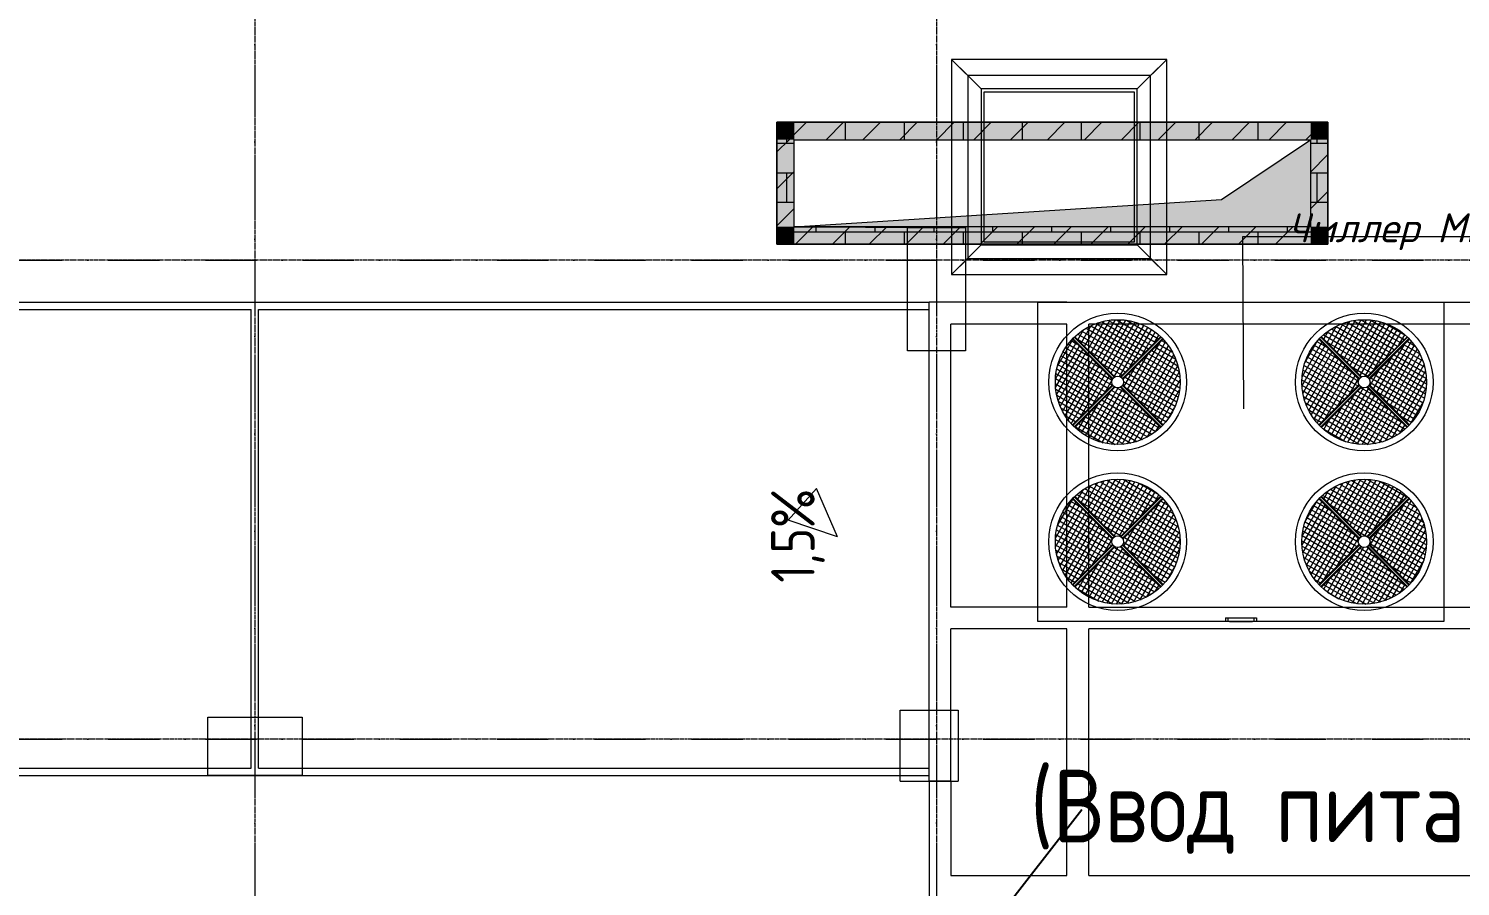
# Model space of a CAD drawing. Header units: millimetres. Extents: x 1499747 to 4230374, y -28481 to 441852.
# Drawn here: x 2444517 to 2454391, y 251658 to 257569 of the extents above; entities that cross this region are included whole.
import ezdxf
from ezdxf import colors
from ezdxf.entities.mleader import LeaderData, LeaderLine
from ezdxf.math import Vec2, Vec3
from ezdxf.xclip import XClip

# ---------------------------------------------------------------- set-up
doc = ezdxf.new("R2010")
doc.units = ezdxf.units.MM
doc.header["$MEASUREMENT"] = 0
doc.header["$XCLIPFRAME"] = 0
doc.linetypes.add('CENTER2', pattern=[28.575, 19.05, -3.175, 3.175, -3.175])
doc.linetypes.add('Штрихпунктирная', pattern=[670.277762, 352.777767, -176.388884, 0, -141.111112])
for name, color, linetype, lineweight in [('13 этаж_25_АР 06.03 custom_70_12 этаж_13_Интерьер - Мебель_Ном._пера__5_Ном._пера__5', 5, 'Continuous', 18), ('13 этаж_25_АР 06.03 custom_70_12 этаж_13_Интерьер - Мебель_Ном._пера__8_Ном._пера__8', 8, 'Continuous', 18), ('13 этаж_25_АР 06.03 custom_70_13-ось_Ном._пера__7_Ном._пера__7', 7, 'Continuous', 18), ('13 этаж_25_АР 06.03 custom_70__8 hatch_Ном._пера__8_Ном._пера__8', 8, 'Continuous', 18), ('13 этаж_25_АР 06.03 custom_70__Оси_Ном._пера__8_Ном._пера__8', 8, 'Continuous', 18), ('13 этаж_25_АР 06.03 custom_70_Defpoints_Ном._пера__7_Ном._пера__7', 7, 'Continuous', 18), ('13 этаж_25_АР 06.03 custom_70_DUCT-Ду1-COMPONENT-_Ном._пера__1_Ном._пера__1', 1, 'Continuous', 18), ('13 этаж_25_АР 06.03 custom_70_DUCT-Ду1-COMPONENT-_Ном._пера__6_Ном._пера__6', 6, 'Continuous', 18), ('13 этаж_25_АР 06.03 custom_70_TEXTS-_Ном._пера__1_Ном._пера__1', 1, 'Continuous', 18), ('13 этаж_25_АР 06.03 custom_70_Зина_Ном._пера__7_Ном._пера__7', 7, 'Continuous', 18), ('13 этаж_25_АР 06.03 custom_70_мет. конструкции_Ном._пера__5_Ном._пера__5', 5, 'Continuous', 18), ('13 этаж_25_АР 06.03 custom_70_ОВОРУДОВАНИЕ_Ном._пера__6_Ном._пера__6', 6, 'Continuous', 18), ('13 этаж_25_АР 06.03 custom_70_Шахты 101_Ном._пера__14_Ном._пера__7', 7, 'Continuous', 18), ('13 этаж_25_АР 06.03 custom_70_Шахты 101_Ном._пера__7_Ном._пера__7', 7, 'Continuous', 18), ('13 этаж_25_АР 06.03 custom_70_Шахты_Ном._пера__7_Ном._пера__7', 7, 'Continuous', 18), ('13 этаж_25_Конструктив - Стены Ненесущие Газоблок_Ном._пера__169_Ном._пера__83', 83, 'Continuous', 18), ('13 этаж_25_Конструктив - Стены Ненесущие Газоблок_Ном._пера__47_Ном._пера__7', 7, 'Continuous', 18), ('13 этаж_25_Конструктив - Стены Ненесущие Газоблок_Ном._пера__74_Ном._пера__255', 255, 'Continuous', 18), ('13 этаж_25_Элемент Модели - Оси_Ном._пера__2_Ном._пера__8', 8, 'Continuous', 18), ('ТП', 250, 'Continuous', 30)]:
    doc.layers.add(name, color=color, linetype=linetype, lineweight=lineweight)
doc.layers.add('Чертеж и Рисунок', color=7, linetype='Continuous')
doc.styles.add('ISOCPEUR_4', font='isocpeur.ttf', dxfattribs={"width": 0.85, "height": 250})
doc.styles.add('СГЕНЕРИР_СТИЛЬ_3', font='isocpeur.ttf', dxfattribs={"width": 0.8})
doc.styles.add('СГЕНЕРИР_СТИЛЬ_4', font='isocpeui.ttf')
pattern_1 = [(0, (1023281.01, -133771.58), (0, 203.2), []), (90, (1023281.01, -133771.58), (-203.2, 203.2), [203.2, -203.2])]
pattern_2 = [(150, (1184911.52, 37022.11), (15.60195, 27.02337), []), (240, (1184911.52, 37022.11), (-27.02337, 15.60195), [])]
pattern_3 = [(150, (1184911.52, 37022.11), (15.60195, 27.02337), []), (240, (1184911.52, 37022.11), (-27.02337, 15.60195), [])]
pattern_4 = [(150, (1184911.52, 36922.11), (15.60195, 27.02337), []), (240, (1184911.52, 36922.11), (-27.02337, 15.60195), [])]
pattern_5 = [(150, (1184911.52, 36922.11), (15.60195, 27.02337), []), (240, (1184911.52, 36922.11), (-27.02337, 15.60195), [])]
pattern_6 = [(45, (1162404.69, 34264.05), (-127.2792, 127.2792), [])]

# ---------------------------------------------------------------- blocks, each defined once
blk = doc.blocks.new('Чертеж_4_25', base_point=(1186000, 29700))
at = {"layer": '13 этаж_25_АР 06.03 custom_70__8 hatch_Ном._пера__8_Ном._пера__8', "linetype": 'Continuous', "true_color": 0xc7c8ca}
blk.add_hatch(color=9, dxfattribs=at).paths.add_polyline_path([(1183784.7, 38394.1), (1183170.8, 37982.1), (1180224.7, 37794.1), (1183784.7, 37794.1)])
at = {"layer": '13 этаж_25_АР 06.03 custom_70_ОВОРУДОВАНИЕ_Ном._пера__6_Ном._пера__6', "linetype": 'Continuous', "true_color": 0xc7c8ca}
h = blk.add_hatch(dxfattribs=at)
h.set_pattern_fill('NET_0046_0019', color=9, style=0, pattern_type=2)
h.set_pattern_definition(pattern_3)
h.paths.add_polyline_path([(1182159.5, 37036.7), (1182436.1, 36760.1, -0.119927), (1182454.7, 36764.6, -0.119927), (1182473.3, 36760.1), (1182749.9, 37036.7, 0.191496), (1182454.7, 37154.1, 0.191496)])
h = blk.add_hatch(dxfattribs=at)
h.set_pattern_fill('NET_0046_0019', color=9, style=0, pattern_type=2)
h.set_pattern_definition(pattern_3)
h.paths.add_polyline_path([(1184449.9, 37036.7, 0.191496), (1184154.7, 37154.1, 0.191496), (1183859.5, 37036.7), (1184136.1, 36760.1, -0.119927), (1184154.7, 36764.6, -0.119927), (1184173.3, 36760.1)])
h = blk.add_hatch(dxfattribs=at)
h.set_pattern_fill('NET_0046_0019', color=9, style=0, pattern_type=2)
h.set_pattern_definition(pattern_2)
h.paths.add_polyline_path([(1182418.7, 36742.7), (1182142.1, 37019.3, 0.397572), (1182142.1, 36428.9), (1182418.7, 36705.5, -0.243355)])
h = blk.add_hatch(dxfattribs=at)
h.set_pattern_fill('NET_0046_0019', color=9, style=0, pattern_type=2)
h.set_pattern_definition(pattern_2)
h.paths.add_polyline_path([(1182767.3, 37019.3), (1182490.7, 36742.7, -0.243355), (1182490.7, 36705.5), (1182767.3, 36428.9, 0.397572)])
h = blk.add_hatch(dxfattribs=at)
h.set_pattern_fill('NET_0046_0019', color=9, style=0, pattern_type=2)
h.set_pattern_definition(pattern_2)
h.paths.add_polyline_path([(1183842.1, 37019.3, 0.397572), (1183842.1, 36428.9), (1184118.7, 36705.5, -0.243355), (1184118.7, 36742.7)])
h = blk.add_hatch(dxfattribs=at)
h.set_pattern_fill('NET_0046_0019', color=9, style=0, pattern_type=2)
h.set_pattern_definition(pattern_2)
h.paths.add_polyline_path([(1184190.7, 36742.7, -0.243355), (1184190.7, 36705.5), (1184467.3, 36428.9, 0.397572), (1184467.3, 37019.3)])
h = blk.add_hatch(dxfattribs=at)
h.set_pattern_fill('NET_0046_0019', color=9, style=0, pattern_type=2)
h.set_pattern_definition(pattern_3)
h.paths.add_polyline_path([(1182749.9, 36411.5), (1182473.3, 36688.1, -0.119927), (1182454.7, 36683.6, -0.119927), (1182436.1, 36688.1), (1182159.5, 36411.5, 0.191496), (1182454.7, 36294.1, 0.191496)])
h = blk.add_hatch(dxfattribs=at)
h.set_pattern_fill('NET_0046_0019', color=9, style=0, pattern_type=2)
h.set_pattern_definition(pattern_3)
h.paths.add_polyline_path([(1183859.5, 36411.5, 0.191496), (1184154.7, 36294.1, 0.191496), (1184449.9, 36411.5), (1184173.3, 36688.1, -0.119927), (1184154.7, 36683.6, -0.119927), (1184136.1, 36688.1)])
h = blk.add_hatch(dxfattribs=at)
h.set_pattern_fill('NET_0046_0019', color=9, style=0, pattern_type=2)
h.set_pattern_definition(pattern_5)
h.paths.add_polyline_path([(1182749.9, 35936.7, 0.191496), (1182454.7, 36054.1, 0.191496), (1182159.5, 35936.7), (1182436.1, 35660.1, -0.119927), (1182454.7, 35664.6, -0.119927), (1182473.3, 35660.1)])
h = blk.add_hatch(dxfattribs=at)
h.set_pattern_fill('NET_0046_0019', color=9, style=0, pattern_type=2)
h.set_pattern_definition(pattern_5)
h.paths.add_polyline_path([(1183859.5, 35936.7), (1184136.1, 35660.1, -0.119927), (1184154.7, 35664.6, -0.119927), (1184173.3, 35660.1), (1184449.9, 35936.7, 0.191496), (1184154.7, 36054.1, 0.191496)])
h = blk.add_hatch(dxfattribs=at)
h.set_pattern_fill('NET_0046_0019', color=9, style=0, pattern_type=2)
h.set_pattern_definition(pattern_4)
h.paths.add_polyline_path([(1182418.7, 35605.5, -0.243355), (1182418.7, 35642.7), (1182142.1, 35919.3, 0.397572), (1182142.1, 35328.9)])
h = blk.add_hatch(dxfattribs=at)
h.set_pattern_fill('NET_0046_0019', color=9, style=0, pattern_type=2)
h.set_pattern_definition(pattern_4)
h.paths.add_polyline_path([(1182767.3, 35328.9, 0.397572), (1182767.3, 35919.3), (1182490.7, 35642.7, -0.243355), (1182490.7, 35605.5)])
h = blk.add_hatch(dxfattribs=at)
h.set_pattern_fill('NET_0046_0019', color=9, style=0, pattern_type=2)
h.set_pattern_definition(pattern_4)
h.paths.add_polyline_path([(1183842.1, 35328.9), (1184118.7, 35605.5, -0.243355), (1184118.7, 35642.7), (1183842.1, 35919.3, 0.397572)])
h = blk.add_hatch(dxfattribs=at)
h.set_pattern_fill('NET_0046_0019', color=9, style=0, pattern_type=2)
h.set_pattern_definition(pattern_4)
h.paths.add_polyline_path([(1184190.7, 35605.5), (1184467.3, 35328.9, 0.397572), (1184467.3, 35919.3), (1184190.7, 35642.7, -0.243355)])
h = blk.add_hatch(dxfattribs=at)
h.set_pattern_fill('NET_0046_0019', color=9, style=0, pattern_type=2)
h.set_pattern_definition(pattern_5)
h.paths.add_polyline_path([(1182159.5, 35311.5, 0.191496), (1182454.7, 35194.1, 0.191496), (1182749.9, 35311.5), (1182473.3, 35588.1, -0.119927), (1182454.7, 35583.6, -0.119927), (1182436.1, 35588.1)])
h = blk.add_hatch(dxfattribs=at)
h.set_pattern_fill('NET_0046_0019', color=9, style=0, pattern_type=2)
h.set_pattern_definition(pattern_5)
h.paths.add_polyline_path([(1184449.9, 35311.5), (1184173.3, 35588.1, -0.119927), (1184154.7, 35583.6, -0.119927), (1184136.1, 35588.1), (1183859.5, 35311.5, 0.191496), (1184154.7, 35194.1, 0.191496)])
at = {"layer": '13 этаж_25_АР 06.03 custom_70_Шахты_Ном._пера__7_Ном._пера__7', "linetype": 'Continuous', "true_color": 0xc7c8ca}
h = blk.add_hatch(dxfattribs=at)
h.set_pattern_fill('AR_B816_0046_0019', color=9, style=0, pattern_type=2)
h.set_pattern_definition(pattern_1)
h.paths.add_polyline_path([(1180224.7, 38394.1), (1181204.7, 38394.1), (1181204.7, 38514.1), (1180104.7, 38514.1), (1180104.7, 37674.1), (1181004.7, 37674.1), (1181004.7, 37789.1), (1181204.7, 37789.1), (1181204.7, 37794.1), (1180224.7, 37794.1)])
h = blk.add_hatch(dxfattribs=at)
h.set_pattern_fill('AR_B816_0046_0019', color=9, style=0, pattern_type=2)
h.set_pattern_definition(pattern_1)
h.paths.add_polyline_path([(1183904.7, 38514.1), (1181204.7, 38514.1), (1181204.7, 38394.1), (1183784.7, 38394.1), (1183784.7, 37794.1), (1181204.7, 37794.1), (1181204.7, 37789.1), (1181404.7, 37789.1), (1181404.7, 37674.1), (1183904.7, 37674.1)])
h = blk.add_hatch(dxfattribs=at)
h.set_pattern_fill('AR_B816_0046_0019', color=9, style=0, pattern_type=2)
h.set_pattern_definition(pattern_1)
h.paths.add_polyline_path([(1181204.7, 37789.1), (1181004.7, 37789.1), (1181004.7, 37674.1), (1181204.7, 37674.1)])
h = blk.add_hatch(dxfattribs=at)
h.set_pattern_fill('AR_B816_0046_0019', color=9, style=0, pattern_type=2)
h.set_pattern_definition(pattern_1)
h.paths.add_polyline_path([(1181404.7, 37789.1), (1181204.7, 37789.1), (1181204.7, 37674.1), (1181404.7, 37674.1)])
at = {"layer": '13 этаж_25_Конструктив - Стены Ненесущие Газоблок_Ном._пера__169_Ном._пера__83', "linetype": 'Continuous', "true_color": 0xc7c8ca}
h = blk.add_hatch(dxfattribs=at)
h.set_pattern_fill('БЛОКИ_БЕТОННЫЕ_ЭФФЕКТИВН_72', color=9, style=0, pattern_type=2)
h.set_pattern_definition(pattern_6)
h.paths.add_polyline_path([(1180104.7, 38394.1), (1180224.7, 38394.1), (1180104.7, 38514.1)])
h = blk.add_hatch(dxfattribs=at)
h.set_pattern_fill('БЛОКИ_БЕТОННЫЕ_ЭФФЕКТИВН_72', color=9, style=0, pattern_type=2)
h.set_pattern_definition(pattern_6)
h.paths.add_polyline_path([(1180104.7, 38514.1), (1180224.7, 38394.1), (1180224.7, 38514.1)])
h = blk.add_hatch(dxfattribs=at)
h.set_pattern_fill('БЛОКИ_БЕТОННЫЕ_ЭФФЕКТИВН_72', color=9, style=0, pattern_type=2)
h.set_pattern_definition(pattern_6)
h.paths.add_polyline_path([(1183784.7, 38514.1), (1180224.7, 38514.1), (1180224.7, 38394.1), (1183784.7, 38394.1)])
at = {"layer": '13 этаж_25_Конструктив - Стены Ненесущие Газоблок_Ном._пера__169_Ном._пера__83', "linetype": 'Continuous'}
h = blk.add_hatch(dxfattribs=at)
h.set_pattern_fill('БЛОКИ_БЕТОННЫЕ_ЭФФЕКТИВН_72', color=256, style=0, pattern_type=2)
h.set_pattern_definition(pattern_6)
h.paths.add_polyline_path([(1183784.7, 38514.1), (1183784.7, 38394.1), (1183904.7, 38514.1)])
at = {"layer": '13 этаж_25_Конструктив - Стены Ненесущие Газоблок_Ном._пера__169_Ном._пера__83', "linetype": 'Continuous', "true_color": 0xc7c8ca}
h = blk.add_hatch(dxfattribs=at)
h.set_pattern_fill('БЛОКИ_БЕТОННЫЕ_ЭФФЕКТИВН_72', color=9, style=0, pattern_type=2)
h.set_pattern_definition(pattern_6)
h.paths.add_polyline_path([(1183784.7, 38394.1), (1183904.7, 38394.1), (1183904.7, 38514.1)])
h = blk.add_hatch(dxfattribs=at)
h.set_pattern_fill('БЛОКИ_БЕТОННЫЕ_ЭФФЕКТИВН_72', color=9, style=0, pattern_type=2)
h.set_pattern_definition(pattern_6)
h.paths.add_polyline_path([(1180104.7, 38394.1), (1180104.7, 37794.1), (1180224.7, 37794.1), (1180224.7, 38394.1)])
h = blk.add_hatch(dxfattribs=at)
h.set_pattern_fill('БЛОКИ_БЕТОННЫЕ_ЭФФЕКТИВН_72', color=9, style=0, pattern_type=2)
h.set_pattern_definition(pattern_6)
h.paths.add_polyline_path([(1183904.7, 37794.1), (1183904.7, 38394.1), (1183784.7, 38394.1), (1183784.7, 37794.1)])
h = blk.add_hatch(dxfattribs=at)
h.set_pattern_fill('БЛОКИ_БЕТОННЫЕ_ЭФФЕКТИВН_72', color=9, style=0, pattern_type=2)
h.set_pattern_definition(pattern_6)
h.paths.add_polyline_path([(1180224.7, 37794.1), (1180104.7, 37794.1), (1180104.7, 37674.1)])
at = {"layer": '13 этаж_25_Конструктив - Стены Ненесущие Газоблок_Ном._пера__169_Ном._пера__83', "linetype": 'Continuous'}
h = blk.add_hatch(dxfattribs=at)
h.set_pattern_fill('БЛОКИ_БЕТОННЫЕ_ЭФФЕКТИВН_72', color=256, style=0, pattern_type=2)
h.set_pattern_definition(pattern_6)
h.paths.add_polyline_path([(1180224.7, 37794.1), (1180104.7, 37674.1), (1180224.7, 37674.1)])
at = {"layer": '13 этаж_25_Конструктив - Стены Ненесущие Газоблок_Ном._пера__169_Ном._пера__83', "linetype": 'Continuous', "true_color": 0xc7c8ca}
h = blk.add_hatch(dxfattribs=at)
h.set_pattern_fill('БЛОКИ_БЕТОННЫЕ_ЭФФЕКТИВН_72', color=9, style=0, pattern_type=2)
h.set_pattern_definition(pattern_6)
h.paths.add_polyline_path([(1180224.7, 37674.1), (1183784.7, 37674.1), (1183784.7, 37794.1), (1180224.7, 37794.1)])
h = blk.add_hatch(dxfattribs=at)
h.set_pattern_fill('БЛОКИ_БЕТОННЫЕ_ЭФФЕКТИВН_72', color=9, style=0, pattern_type=2)
h.set_pattern_definition(pattern_6)
h.paths.add_polyline_path([(1183904.7, 37794.1), (1183784.7, 37794.1), (1183904.7, 37674.1)])
h = blk.add_hatch(dxfattribs=at)
h.set_pattern_fill('БЛОКИ_БЕТОННЫЕ_ЭФФЕКТИВН_72', color=9, style=0, pattern_type=2)
h.set_pattern_definition(pattern_6)
h.paths.add_polyline_path([(1183784.7, 37794.1), (1183784.7, 37674.1), (1183904.7, 37674.1)])
at = {"layer": '13 этаж_25_Конструктив - Стены Ненесущие Газоблок_Ном._пера__74_Ном._пера__255', "linetype": 'Continuous', "true_color": 0xc7c8ca}
for points in [[(1180104.7, 38394.1), (1180224.7, 38394.1), (1180104.7, 38514.1)], [(1180104.7, 38514.1), (1180224.7, 38394.1), (1180224.7, 38514.1)], [(1183784.7, 38514.1), (1180224.7, 38514.1), (1180224.7, 38394.1), (1183784.7, 38394.1)], [(1183784.7, 38514.1), (1183784.7, 38394.1), (1183904.7, 38514.1)], [(1183784.7, 38394.1), (1183904.7, 38394.1), (1183904.7, 38514.1)], [(1180104.7, 38394.1), (1180104.7, 37794.1), (1180224.7, 37794.1), (1180224.7, 38394.1)], [(1183904.7, 37794.1), (1183904.7, 38394.1), (1183784.7, 38394.1), (1183784.7, 37794.1)], [(1180224.7, 37794.1), (1180104.7, 37794.1), (1180104.7, 37674.1)], [(1180224.7, 37794.1), (1180104.7, 37674.1), (1180224.7, 37674.1)], [(1180224.7, 37674.1), (1183784.7, 37674.1), (1183784.7, 37794.1), (1180224.7, 37794.1)], [(1183904.7, 37794.1), (1183784.7, 37794.1), (1183904.7, 37674.1)], [(1183784.7, 37794.1), (1183784.7, 37674.1), (1183904.7, 37674.1)]]:
    blk.add_hatch(color=9, dxfattribs=at).paths.add_polyline_path(points)
at = {"layer": '13 этаж_25_АР 06.03 custom_70_12 этаж_13_Интерьер - Мебель_Ном._пера__5_Ном._пера__5', "color": 9, "linetype": 'Continuous', "true_color": 0xc7c8ca, "flags": 128}
blk.add_lwpolyline([(1181004.7, 37789.1), (1181404.7, 37789.1), (1181404.7, 36939.1), (1181004.7, 36939.1)], close=True, dxfattribs=at)
at = {"layer": '13 этаж_25_АР 06.03 custom_70_12 этаж_13_Интерьер - Мебель_Ном._пера__8_Ном._пера__8', "color": 9, "linetype": 'Continuous', "true_color": 0xc7c8ca, "flags": 128}
for points in [[(1181004.7, 37789.1), (1181404.7, 37789.1), (1181404.7, 36939.1), (1181004.7, 36939.1)], [(1176179.7, 34414.1), (1176829.7, 34414.1), (1176829.7, 34014.1), (1176179.7, 34014.1)], [(1176179.7, 34414.1), (1176829.7, 34414.1), (1176829.7, 34014.1), (1176179.7, 34014.1)]]:
    blk.add_lwpolyline(points, close=True, dxfattribs=at)
for points in [[(1180954.7, 33974.1), (1180954.7, 34464.1), (1181354.9, 34464.1), (1181354.9, 33974.1)], [(1180954.7, 33974.1), (1180954.7, 34464.1), (1181354.9, 34464.1), (1181354.9, 33974.1)], [(1180954.7, 33974.1), (1181354.9, 33974.1)]]:
    blk.add_lwpolyline(points, dxfattribs=at)
at = {"layer": '13 этаж_25_АР 06.03 custom_70__Оси_Ном._пера__8_Ном._пера__8', "color": 9, "linetype": 'CENTER2', "true_color": 0xc7c8ca}
for p, q in [((1176504.7, 47114.1), (1176504.7, 32314.1)), ((1181204.7, 45914.1), (1181204.7, 32314.1)), ((1199104.7, 37564.1), (1169819.7, 37564.1)), ((1214204.7, 34264.1), (1169819.7, 34264.1))]:
    blk.add_line(p, q, dxfattribs=at)
at = {"layer": '13 этаж_25_АР 06.03 custom_70_Defpoints_Ном._пера__7_Ном._пера__7', "color": 9, "linetype": 'Continuous', "true_color": 0xc7c8ca}
for p, q in [((1183214.7, 35100.3), (1183214.7, 35077.3)), ((1183394.7, 35099.9), (1183394.7, 35076.9))]:
    blk.add_line(p, q, dxfattribs=at)
at = {"layer": '13 этаж_25_АР 06.03 custom_70_DUCT-Ду1-COMPONENT-_Ном._пера__1_Ном._пера__1', "color": 9, "linetype": 'Continuous', "true_color": 0xc7c8ca}
for p, q in [((1181513.6, 38744), (1181309.6, 38948)), ((1182588.6, 38744), (1182792.6, 38948)), ((1182588.6, 38744), (1181513.6, 38744)), ((1181513.6, 38744), (1181513.6, 37669)), ((1181533.6, 38724), (1182568.6, 38724)), ((1181533.6, 37689), (1181533.6, 38724)), ((1181533.6, 38724), (1181533.7, 38724)), ((1182568.6, 38724), (1182568.6, 37689)), ((1182568.6, 38724), (1182568.7, 38724)), ((1182588.6, 37669), (1182588.6, 38744)), ((1181513.6, 37669), (1181309.6, 37465)), ((1181513.6, 37669), (1182588.6, 37669)), ((1182568.6, 37689), (1181533.6, 37689)), ((1181533.6, 37689), (1181533.7, 37689)), ((1182568.6, 37689), (1182568.7, 37689)), ((1182588.6, 37669), (1182792.6, 37465))]:
    blk.add_line(p, q, dxfattribs=at)
at = {"layer": '13 этаж_25_АР 06.03 custom_70_DUCT-Ду1-COMPONENT-_Ном._пера__6_Ном._пера__6', "color": 9, "linetype": 'Continuous', "true_color": 0xc7c8ca}
for p, q in [((1182792.6, 38948), (1181309.6, 38948)), ((1181309.6, 38948), (1181309.6, 37465)), ((1181309.6, 38948), (1181420.6, 38837)), ((1182792.6, 38948), (1181309.6, 38948)), ((1181309.6, 38948), (1181309.6, 37465)), ((1182792.6, 38948), (1182681.6, 38837)), ((1182792.6, 37465), (1182792.6, 38948)), ((1182792.6, 37465), (1182792.6, 38948)), ((1182681.6, 38837), (1181420.6, 38837)), ((1181420.6, 38837), (1181420.6, 37576)), ((1182681.6, 37576), (1182681.6, 38837)), ((1181309.6, 37465), (1181420.6, 37576)), ((1181420.6, 37576), (1182681.6, 37576)), ((1182792.6, 37465), (1182681.6, 37576)), ((1181309.6, 37465), (1182792.6, 37465)), ((1181309.6, 37465), (1182792.6, 37465))]:
    blk.add_line(p, q, dxfattribs=at)
at = {"layer": '13 этаж_25_АР 06.03 custom_70_TEXTS-_Ном._пера__1_Ном._пера__1', "color": 9, "linetype": 'Continuous', "true_color": 0xc7c8ca}
for p, q in [((1183324.1, 36539.3), (1183317.7, 37727.4)), ((1183317.7, 37727.4), (1185199.7, 37727.4))]:
    blk.add_line(p, q, dxfattribs=at)
at = {"layer": '13 этаж_25_АР 06.03 custom_70_Зина_Ном._пера__7_Ном._пера__7', "color": 9, "linetype": 'Continuous', "true_color": 0xc7c8ca}
for p, q in [((1180377.3, 35989.6), (1180279.3, 35880.8)), ((1180521.4, 35658.3), (1180377.3, 35989.6)), ((1180181.3, 35772), (1180279.3, 35880.8)), ((1180521.4, 35658.3), (1180181.3, 35772))]:
    blk.add_line(p, q, dxfattribs=at)
at = {"layer": '13 этаж_25_АР 06.03 custom_70_мет. конструкции_Ном._пера__5_Ном._пера__5', "color": 9, "linetype": 'Continuous', "true_color": 0xc7c8ca, "flags": 128}
for points in [[(1171479.7, 37224.1), (1171479.7, 37274.1), (1181154.7, 37274.1)], [(1171529.7, 37224.1), (1176479.7, 37224.1)], [(1176479.7, 34064.1), (1176479.7, 37224.1)], [(1176529.7, 37224.1), (1181154.7, 37224.1)], [(1176529.7, 34064.1), (1176529.7, 37224.1)], [(1181154.7, 33974.1), (1181154.7, 37274.1)], [(1182104.7, 37274.1), (1181154.7, 37274.1)], [(1182104.7, 37274.1), (1198954.7, 37274.1)], [(1181304.7, 35174.1), (1181304.7, 37124.1)], [(1182104.7, 37124.1), (1181304.7, 37124.1)], [(1182104.7, 35174.1), (1182104.7, 37124.1)], [(1182254.7, 35174.1), (1182254.7, 37124.1)], [(1185654.7, 35174.1), (1185654.7, 37124.1), (1182254.7, 37124.1)], [(1182104.7, 35174.1), (1181304.7, 35174.1)], [(1182254.7, 35174.1), (1185654.7, 35174.1)], [(1181304.7, 33974.1), (1181304.7, 35024.1)], [(1182104.7, 35024.1), (1181304.7, 35024.1)], [(1182104.7, 33324.1), (1182104.7, 35024.1)], [(1182254.7, 33324.1), (1182254.7, 35024.1)], [(1182254.7, 33324.1), (1185654.7, 33324.1), (1185654.7, 35024.1)], [(1185654.7, 33324.1), (1185654.7, 35024.1), (1182254.7, 35024.1)], [(1171529.7, 34064.1), (1176479.7, 34064.1)], [(1176529.7, 34064.1), (1181154.7, 34064.1)], [(1171479.7, 34014.1), (1181154.7, 34014.1)], [(1181304.7, 33974.1), (1181154.7, 33974.1), (1181154.7, 33174.1), (1182104.7, 33174.1)], [(1181304.7, 33974.1), (1181304.7, 33324.1), (1182104.7, 33324.1)]]:
    blk.add_lwpolyline(points, dxfattribs=at)
at = {"layer": '13 этаж_25_АР 06.03 custom_70_ОВОРУДОВАНИЕ_Ном._пера__6_Ном._пера__6', "color": 9, "linetype": 'Continuous', "true_color": 0xc7c8ca}
for p, q in [((1182430.7, 36756.8), (1182155, 37032.5)), ((1182436.1, 36760.1), (1182159.3, 37036.8)), ((1182473.3, 36760.1), (1182750, 37036.8)), ((1182478.7, 36756.8), (1182754.4, 37032.5)), ((1184130.7, 36756.8), (1183855, 37032.5)), ((1184136.1, 36760.1), (1183859.3, 37036.8)), ((1184173.3, 36760.1), (1184450, 37036.8)), ((1184178.7, 36756.8), (1184454.4, 37032.5)), ((1182418.7, 36742.7), (1182142, 37019.5)), ((1182422, 36748.1), (1182146.3, 37023.8)), ((1182487.4, 36748.1), (1182763.1, 37023.8)), ((1182490.7, 36742.7), (1182767.4, 37019.5)), ((1184118.7, 36742.7), (1183842, 37019.5)), ((1184122, 36748.1), (1183846.3, 37023.8)), ((1184187.4, 36748.1), (1184463.1, 37023.8)), ((1184190.7, 36742.7), (1184467.4, 37019.5)), ((1182142, 36428.8), (1182418.7, 36705.5)), ((1182146.3, 36424.4), (1182422, 36700.1)), ((1182155, 36415.7), (1182430.7, 36691.4)), ((1182159.3, 36411.4), (1182436.1, 36688.1)), ((1182750, 36411.4), (1182473.3, 36688.1)), ((1182754.4, 36415.7), (1182478.7, 36691.4)), ((1182763.1, 36424.4), (1182487.4, 36700.1)), ((1182767.4, 36428.8), (1182490.7, 36705.5)), ((1183842, 36428.8), (1184118.7, 36705.5)), ((1183846.3, 36424.4), (1184122, 36700.1)), ((1183855, 36415.7), (1184130.7, 36691.4)), ((1183859.3, 36411.4), (1184136.1, 36688.1)), ((1184450, 36411.4), (1184173.3, 36688.1)), ((1184454.4, 36415.7), (1184178.7, 36691.4)), ((1184463.1, 36424.4), (1184187.4, 36700.1)), ((1184467.4, 36428.8), (1184190.7, 36705.5)), ((1182142, 35919.5), (1182418.7, 35642.7)), ((1182146.3, 35923.8), (1182422, 35648.1)), ((1182155, 35932.5), (1182430.7, 35656.8)), ((1182159.3, 35936.8), (1182436.1, 35660.1)), ((1182750, 35936.8), (1182473.3, 35660.1)), ((1182754.4, 35932.5), (1182478.7, 35656.8)), ((1182763.1, 35923.8), (1182487.4, 35648.1)), ((1182767.4, 35919.5), (1182490.7, 35642.7)), ((1183842, 35919.5), (1184118.7, 35642.7)), ((1183846.3, 35923.8), (1184122, 35648.1)), ((1183855, 35932.5), (1184130.7, 35656.8)), ((1183859.3, 35936.8), (1184136.1, 35660.1)), ((1184450, 35936.8), (1184173.3, 35660.1)), ((1184454.4, 35932.5), (1184178.7, 35656.8)), ((1184463.1, 35923.8), (1184187.4, 35648.1)), ((1184467.4, 35919.5), (1184190.7, 35642.7)), ((1182418.7, 35605.5), (1182142, 35328.8)), ((1182422, 35600.1), (1182146.3, 35324.4)), ((1182430.7, 35591.4), (1182155, 35315.7)), ((1182436.1, 35588.1), (1182159.3, 35311.4)), ((1182473.3, 35588.1), (1182750, 35311.4)), ((1182478.7, 35591.4), (1182754.4, 35315.7)), ((1182487.4, 35600.1), (1182763.1, 35324.4)), ((1182490.7, 35605.5), (1182767.4, 35328.8)), ((1184118.7, 35605.5), (1183842, 35328.8)), ((1184122, 35600.1), (1183846.3, 35324.4)), ((1184130.7, 35591.4), (1183855, 35315.7)), ((1184136.1, 35588.1), (1183859.3, 35311.4)), ((1184173.3, 35588.1), (1184450, 35311.4)), ((1184178.7, 35591.4), (1184454.4, 35315.7)), ((1184187.4, 35600.1), (1184463.1, 35324.4)), ((1184190.7, 35605.5), (1184467.4, 35328.8)), ((1183197.2, 35100.3), (1183197.2, 35077.3)), ((1183197.2, 35100.3), (1183412.2, 35099.9)), ((1183197.2, 35077.3), (1183412.2, 35076.9)), ((1183225.7, 35074.3), (1183383.7, 35073.9)), ((1183412.2, 35099.9), (1183412.2, 35076.9))]:
    blk.add_line(p, q, dxfattribs=at)
at = {"layer": '13 этаж_25_АР 06.03 custom_70_ОВОРУДОВАНИЕ_Ном._пера__6_Ном._пера__6', "color": 9, "linetype": 'Continuous', "true_color": 0xc7c8ca, "flags": 128}
blk.add_lwpolyline([(1184704.7, 37274.1), (1184704.7, 35074.1), (1181904.7, 35074.1), (1181904.7, 37274.1)], close=True, dxfattribs=at)
at = {"layer": '13 этаж_25_АР 06.03 custom_70_ОВОРУДОВАНИЕ_Ном._пера__6_Ном._пера__6', "color": 9, "linetype": 'Continuous', "true_color": 0xc7c8ca}
for centre, radius in [((1182454.7, 36724.1), 474.7), ((1182454.7, 36724.1), 430), ((1182454.7, 36724.1), 430), ((1184154.7, 36724.1), 474.7), ((1184154.7, 36724.1), 430), ((1184154.7, 36724.1), 430), ((1182454.7, 36724.1), 40.5), ((1184154.7, 36724.1), 40.5), ((1182454.7, 35624.1), 474.7), ((1182454.7, 35624.1), 430), ((1182454.7, 35624.1), 430), ((1184154.7, 35624.1), 474.7), ((1184154.7, 35624.1), 430), ((1184154.7, 35624.1), 430), ((1182454.7, 35624.1), 40.5), ((1184154.7, 35624.1), 40.5)]:
    blk.add_circle(centre, radius, dxfattribs=at)
at = {"layer": '13 этаж_25_АР 06.03 custom_70_Шахты 101_Ном._пера__14_Ном._пера__7', "color": 9, "linetype": 'Continuous', "true_color": 0xc7c8ca, "flags": 128}
for points in [[(1183784.7, 37794.1), (1180224.7, 37794.1), (1183170.8, 37982.1), (1183784.7, 38394.1)], [(1180224.7, 37794.1), (1180224.7, 38394.1), (1183784.7, 38394.1)], [(1183784.7, 38394.1), (1183784.7, 37794.1)]]:
    blk.add_lwpolyline(points, dxfattribs=at)
at = {"layer": '13 этаж_25_АР 06.03 custom_70_Шахты 101_Ном._пера__7_Ном._пера__7', "color": 9, "linetype": 'Continuous', "true_color": 0xc7c8ca, "flags": 128}
blk.add_lwpolyline([(1180224.7, 37794.1), (1181204.7, 37789.1)], dxfattribs=at)
at = {"layer": '13 этаж_25_АР 06.03 custom_70_Шахты_Ном._пера__7_Ном._пера__7', "color": 9, "linetype": 'Continuous', "true_color": 0xc7c8ca, "flags": 128}
for points in [[(1180104.7, 38514.1), (1183904.7, 38514.1), (1183904.7, 37674.1), (1180104.7, 37674.1)], [(1180224.7, 38394.1), (1183784.7, 38394.1), (1183784.7, 37794.1), (1180224.7, 37794.1)]]:
    blk.add_lwpolyline(points, close=True, dxfattribs=at)
at = {"layer": '13 этаж_25_Конструктив - Стены Ненесущие Газоблок_Ном._пера__47_Ном._пера__7', "color": 9, "linetype": 'Continuous', "true_color": 0xc7c8ca, "flags": 128}
for points in [[(1180104.7, 38514.1), (1180104.7, 38394.1)], [(1183784.7, 38514.1), (1180104.7, 38514.1)], [(1183904.7, 38514.1), (1183784.7, 38514.1)], [(1183904.7, 37794.1), (1183904.7, 38514.1)], [(1180104.7, 38394.1), (1180104.7, 37794.1)], [(1180224.7, 38394.1), (1183784.7, 38394.1)], [(1180224.7, 37794.1), (1180224.7, 38394.1)], [(1183784.7, 38394.1), (1183784.7, 37794.1)], [(1180104.7, 37674.1), (1180104.7, 37794.1)], [(1183784.7, 37794.1), (1180224.7, 37794.1)], [(1183904.7, 37674.1), (1183904.7, 37794.1)], [(1180104.7, 37674.1), (1183904.7, 37674.1)]]:
    blk.add_lwpolyline(points, dxfattribs=at)
at = {"layer": '13 этаж_25_Элемент Модели - Оси_Ном._пера__2_Ном._пера__8', "linetype": 'Штрихпунктирная'}
for p, q in [((1176504.7, 48964.1), (1176504.7, 14064.1)), ((1181204.7, 48964.1), (1181204.7, 14064.1)), ((1159404.7, 37564.1), (1216204.7, 37564.1)), ((1159404.7, 34264.1), (1216204.7, 34264.1))]:
    blk.add_line(p, q, dxfattribs=at)
at = {"layer": '13 этаж_25_АР 06.03 custom_70_13-ось_Ном._пера__7_Ном._пера__7', "color": 9, "linetype": 'Continuous', "true_color": 0xc7c8ca, "insert": (1180434.6, 35342.3), "char_height": 300, "attachment_point": 7, "rotation": 90, "style": 'СГЕНЕРИР_СТИЛЬ_3'}
blk.add_mtext('\\A1;{\\pql;\\fISOCPEUR|b0|i0|c204|p0;\\W0.800000;1,5%}', dxfattribs=at)
at = {"layer": '13 этаж_25_АР 06.03 custom_70_TEXTS-_Ном._пера__1_Ном._пера__1', "color": 9, "linetype": 'Continuous', "true_color": 0xc7c8ca, "insert": (1183628.6, 37633.2), "char_height": 200, "attachment_point": 7, "style": 'СГЕНЕРИР_СТИЛЬ_4'}
blk.add_mtext('\\A1;{\\pql;\\fISOCPEUR|b0|i1|c204|p0;\\W1.000000;Чиллер MEA}', dxfattribs=at)

msp = doc.modelspace()

# ---------------------------------------------------------------- block references
at = {"layer": 'Чертеж и Рисунок', "linetype": 'Continuous'}
ref = msp.add_blockref('Чертеж_4_25', (2455572.80168, 248109.33943), dxfattribs=at)
XClip(ref).set_block_clipping_path([(1144000, 0), (1228000, 59400.0000000006)])

# ---------------------------------------------------------------- next in the draw order: leaders
at = {"layer": 'ТП', "lineweight": 30}
ml = msp.add_multileader_mtext('Standard', dxfattribs=at)
ml.set_content('(Ввод питания и UTP )', color=256, style='ISOCPEUR_4')
ml.set_leader_properties()
ml.build(insert=Vec2(0, 0))
ml.multileader.update_dxf_attribs({"text_right_attachment_type": 6, "dogleg_length": 0.00000000013, "arrow_head_size": 0.18})
ctx = ml.context
ctx.base_point, ctx.char_height, ctx.arrow_head_size, ctx.landing_gap_size, ctx.plane_origin = Vec3(2451781.27415, 252186.87616), 500, 0.18, 0.09, Vec3(2459832.8854, 259930.33735)
ctx.right_attachment, ctx.text_align_type = 6, 2
notes = []
notes.append((ctx, [(0, (1, 1, 0), (2451781.27415, 252186.87616), (1, 0), 0.00000000013, [(0, [(2450127.31743, 250073.3902)], 0, [])])]))
ctx.mtext.insert, ctx.mtext.alignment, ctx.mtext.flow_direction = Vec3(2457816.36415, 252461.87616), 3, 5
for ctx, leaders in notes:
    for number, flags, end, landing, length, lines in leaders:
        leader = LeaderData()
        leader.index, (leader.has_last_leader_line, leader.has_dogleg_vector, leader.attachment_direction) = number, flags
        leader.last_leader_point, leader.dogleg_vector, leader.dogleg_length = Vec3(end), Vec3(landing), length
        for number, points, colour, breaks in lines:
            line = LeaderLine()
            line.index, line.vertices, line.color, line.breaks = number, Vec3.list(points), colors.encode_raw_color(colour), breaks
            leader.lines.append(line)
        ctx.leaders.append(leader)

doc.saveas('drawing.dxf')
